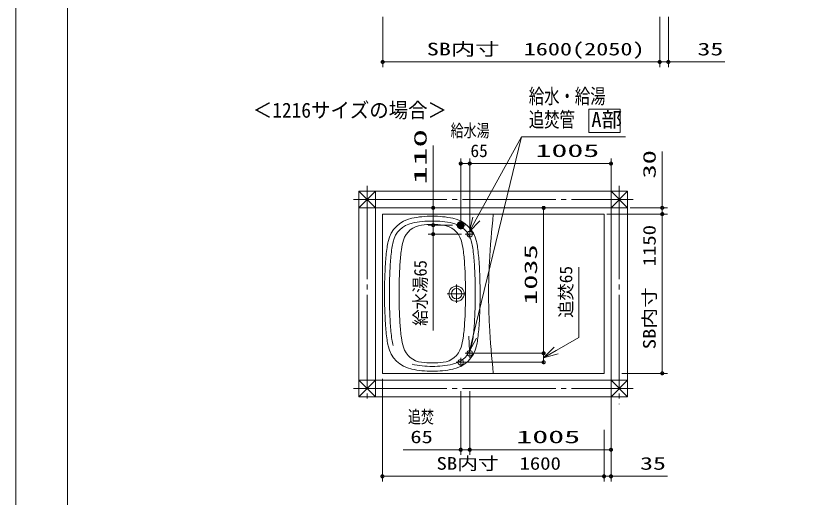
# Model space of a CAD drawing. Units: millimetres on the paper. Extents: x -305 to 305, y -152 to 152.
# Drawn here: x -301 to -150, y -40.3 to 52.5 of the extents above; entities that cross this region are included whole.
import ezdxf
from ezdxf.enums import TextEntityAlignment as Align

# ---------------------------------------------------------------- set-up
doc = ezdxf.new("R2010")
doc.units = ezdxf.units.MM
doc.linetypes.add('LONG_CHAIN', pattern=[21, 18, -1, 1, -1])
for name, color, linetype, lineweight in [('0-1_RV', 7, 'Continuous', 9), ('0-2_0', 7, 'Continuous', 9), ('0-4_図面枠', 3, 'Continuous', 9), ('0-5_DEFPOINTS', 7, 'Continuous', 9)]:
    doc.layers.add(name, color=color, linetype=linetype, lineweight=lineweight)
doc.styles.add('ＭＳ ゴシック', font='')
doc.styles.get('ＭＳ ゴシック').set_extended_font_data('MS Gothic')

# ---------------------------------------------------------------- blocks, each defined once
blk = doc.blocks.new('_DOTSMALL')
at = {"layer": '0-2_0'}
for p, q in [((0.0746, 0.1), (-0.0746, 0.1)), ((0.1223, -0.0248), (-0.1223, -0.0248))]:
    blk.add_line(p, q, dxfattribs=at)
for points in [[(0.125, 0), (0.124, 0.0157), (0.1211, 0.0311), (0.1162, 0.046), (0.1095, 0.0602), (0.1011, 0.0735), (0.0911, 0.0856), (0.0797, 0.0963), (0.067, 0.1055), (0.0532, 0.1131), (0.0386, 0.1189), (0.0234, 0.1228), (0.0078, 0.1248), (-0.0078, 0.1248), (-0.0234, 0.1228), (-0.0386, 0.1189), (-0.0532, 0.1131), (-0.067, 0.1055), (-0.0797, 0.0963), (-0.0911, 0.0856), (-0.1011, 0.0735), (-0.1095, 0.0602), (-0.1162, 0.046), (-0.1211, 0.0311), (-0.124, 0.0157), (-0.125, 0), (0, 0)], [(-0.125, 0), (-0.124, -0.0157), (-0.1211, -0.0311), (-0.1162, -0.046), (-0.1095, -0.0602), (-0.1011, -0.0735), (-0.0911, -0.0856), (-0.0797, -0.0963), (-0.067, -0.1055), (-0.0532, -0.1131), (-0.0386, -0.1189), (-0.0234, -0.1228), (-0.0078, -0.1248), (0.0078, -0.1248), (0.0234, -0.1228), (0.0386, -0.1189), (0.0532, -0.1131), (0.067, -0.1055), (0.0797, -0.0963), (0.0911, -0.0856), (0.1011, -0.0735), (0.1095, -0.0602), (0.1162, -0.046), (0.1211, -0.0311), (0.124, -0.0157), (0.125, 0), (0, 0)]]:
    blk.add_lwpolyline(points, close=True, dxfattribs=at)
blk = doc.blocks.new('_OPEN30')
at = {"layer": '0-2_0'}
blk.add_line((0, 0), (-1, 0), dxfattribs=at)
blk.add_lwpolyline([(-1, 0.2679), (0, 0), (-1, -0.2679)], dxfattribs=at)

msp = doc.modelspace()

# ---------------------------------------------------------------- linework, layer by layer
at = {"layer": '0-1_RV'}
for p, q in [((-230.368, 52.234), (-230.368, 42.562)), ((-177.035, 52.234), (-177.035, 42.562)), ((-177.035, 52.234), (-177.035, 42.562)), ((-175.368, 52.234), (-175.368, 42.562)), ((-177.035, 43.562), (-230.368, 43.562)), ((-175.368, 43.562), (-177.035, 43.562)), ((-175.368, 43.562), (-164.495, 43.562)), ((-190.652, 34.47), (-190.652, 29.974)), ((-190.652, 34.47), (-184.652, 34.47)), ((-184.652, 34.47), (-184.652, 29.974)), ((-203.65, 29.152), (-213.031, -9.434)), ((-190.652, 29.974), (-184.652, 29.974)), ((-220.636, 15.47), (-220.636, 27.446)), ((-176.546, 15.47), (-176.546, 26.301)), ((-215.346, 12.636), (-215.346, 25.003)), ((-213.613, 10.903), (-213.613, 25.003)), ((-186.413, 17.57), (-186.413, 25.003)), ((-215.346, 24.003), (-213.613, 24.003)), ((-213.613, 24.003), (-186.413, 24.003)), ((-234.946, 18.67), (-183.213, 18.67)), ((-231.746, 15.47), (-234.946, 18.67)), ((-234.946, 18.67), (-234.946, -20.93)), ((-234.946, 15.47), (-231.746, 18.67)), ((-231.746, 18.67), (-231.746, -20.93)), ((-186.413, 18.67), (-183.213, 15.47)), ((-186.413, 18.67), (-186.413, -20.93)), ((-186.413, 15.47), (-183.213, 18.67)), ((-183.213, 18.67), (-183.213, -20.93)), ((-234.946, 15.47), (-183.213, 15.47)), ((-220.636, 12.136), (-220.636, 15.47)), ((-205.335, 15.47), (-198.381, 15.47)), ((-199.381, 15.47), (-199.381, -12.53)), ((-182.713, 15.47), (-175.546, 15.47)), ((-176.546, 15.47), (-176.546, 14.27)), ((-230.413, 14.27), (-230.413, -16.397)), ((-230.413, 14.27), (-187.746, 14.27)), ((-187.746, 14.27), (-187.746, -16.397)), ((-187.246, 14.27), (-175.546, 14.27)), ((-184.313, 14.27), (-175.546, 14.27)), ((-176.546, 14.27), (-176.546, -16.397)), ((-216.913, 12.136), (-221.636, 12.136)), ((-220.636, 13.15), (-220.636, 10.83)), ((-220.636, 10.403), (-220.636, 12.136)), ((-214.682, 12.17), (-216.01, 12.17)), ((-214.724, 12.37), (-215.969, 12.37)), ((-214.842, 12.57), (-215.85, 12.57)), ((-215.139, 12.77), (-215.554, 12.77)), ((-215.139, 12.77), (-215.554, 12.77)), ((-214.703, 11.97), (-215.99, 11.97)), ((-214.791, 11.77), (-215.901, 11.77)), ((-214.999, 11.57), (-215.694, 11.57)), ((-215.18, 10.403), (-221.636, 10.403)), ((-220.636, 10.403), (-220.636, -8.146)), ((-230.413, -16.397), (-187.746, -16.397)), ((-184.313, -16.397), (-175.546, -16.397)), ((-234.946, -17.73), (-231.746, -20.93)), ((-231.746, -17.73), (-234.946, -20.93)), ((-234.946, -17.73), (-183.213, -17.73)), ((-230.413, -17.43), (-230.413, -37.226)), ((-186.413, -20.93), (-183.213, -17.73)), ((-186.413, -17.73), (-183.213, -20.93)), ((-234.946, -20.93), (-183.213, -20.93)), ((-215.346, -19.83), (-215.346, -32.11)), ((-213.613, -19.83), (-213.613, -32.11)), ((-186.413, -19.83), (-186.413, -37.226)), ((-186.413, -23.03), (-186.413, -32.11)), ((-187.746, -27.297), (-187.746, -37.226)), ((-187.746, -27.297), (-187.746, -37.226)), ((-215.346, -31.11), (-226.412, -31.11)), ((-213.613, -31.11), (-215.346, -31.11)), ((-186.413, -31.11), (-213.613, -31.11)), ((-187.746, -36.226), (-230.413, -36.226)), ((-186.413, -36.226), (-187.746, -36.226)), ((-186.413, -36.226), (-175.54, -36.226))]:
    msp.add_line(p, q, dxfattribs=at)
at = {"layer": '0-1_RV', "linetype": 'LONG_CHAIN'}
for p, q in [((-233.346, 19.736), (-233.346, -21.978)), ((-184.813, 19.736), (-184.813, -22.318)), ((-236.013, 17.07), (-182.146, 17.07)), ((-216.2, 12.136), (-214.493, 12.136)), ((-215.346, 12.99), (-215.346, 11.283)), ((-213.613, 11.256), (-213.613, 9.55)), ((-214.466, 10.403), (-212.76, 10.403)), ((-216.146, 0.723), (-216.146, -2.85)), ((-217.933, -1.064), (-214.36, -1.064)), ((-213.613, -11.677), (-213.613, -13.384)), ((-215.346, -13.41), (-215.346, -15.117)), ((-214.466, -12.53), (-212.76, -12.53)), ((-216.2, -14.264), (-214.493, -14.264)), ((-236.013, -19.33), (-182.146, -19.33))]:
    msp.add_line(p, q, dxfattribs=at)
at = {"layer": '0-1_RV'}
msp.add_lwpolyline([(-183.653, 29.152), (-203.65, 29.152), (-212.342, 13.318)], dxfattribs=at)
for centre, radius in [((-215.346, 12.136), 0.667), ((-215.346, 12.136), 0.533), ((-213.613, 10.403), 0.533), ((-216.146, -1.064), 1.467), ((-216.146, -1.064), 1), ((-213.613, -12.53), 0.533), ((-215.346, -14.264), 0.533)]:
    msp.add_circle(centre, radius, dxfattribs=at)
for centre, radius, start, end in [((-220.813, -5.73), 19.6, 90, 101.67385), ((-220.813, -5.73), 19.6, 78.32615, 90), ((3.72, -7.064), 213.867, 174.27519, 176.75561), ((-223.592, 7.719), 5.867, 101.67385, 167.45224), ((-223.699, 7.833), 4.8, 102.01323, 166.80398), ((-222.404, 8.045), 4.133, 96.58714, 163.02634), ((-220.813, -5.73), 18.667, 90, 102.01323), ((-220.813, -5.73), 18, 90, 96.58714), ((-220.813, -5.73), 18.667, 77.98677, 90), ((-220.813, -5.73), 18, 83.41286, 90), ((-219.222, 8.045), 4.133, 16.97366, 83.41286), ((-217.927, 7.833), 4.8, 13.19602, 77.98677), ((-218.034, 7.719), 5.867, 12.54776, 78.32615), ((-215.262, 5.865), 11.6, 163.02634, 172.16556), ((-226.364, 5.865), 11.6, 7.83444, 16.97366), ((-188.844, 2.23), 41.067, 172.16556, 176.4593), ((-215.262, 5.865), 14.4, 167.45224, 172.16556), ((-188.98, 2.204), 40, 172.06669, 176.49604), ((-215.391, 5.885), 13.333, 166.80398, 172.06669), ((-226.235, 5.885), 13.333, 7.93331, 13.19602), ((-252.646, 2.204), 40, 3.50396, 7.93331), ((-226.364, 5.865), 14.4, 7.83444, 12.54776), ((-252.781, 2.23), 41.067, 3.5407, 7.83444), ((-188.844, 2.23), 38.267, 172.16556, 176.4593), ((-252.781, 2.23), 38.267, 3.5407, 7.83444), ((-135.613, -1.064), 94.4, 176.4593, 180), ((-135.613, -1.064), 93.467, 176.49604, 180), ((-135.613, -1.064), 91.6, 176.4593, 180), ((-306.013, -1.064), 91.6, 0, 3.5407), ((-306.013, -1.064), 93.467, 0, 3.50396), ((-306.013, -1.064), 94.4, 0, 3.5407), ((-103.312, -1.064), 106.667, 176.71958, 180), ((-135.613, -1.064), 94.4, 180, 183.5407), ((-135.613, -1.064), 93.467, 180, 183.50396), ((-135.613, -1.064), 91.6, 180, 183.5407), ((-306.013, -1.064), 91.6, 356.4593, 360), ((-306.013, -1.064), 93.467, 356.49604, 0), ((-306.013, -1.064), 94.4, 356.4593, 360), ((-103.312, -1.064), 106.667, 180, 183.28042), ((-188.844, -4.358), 41.067, 183.5407, 187.83444), ((-188.98, -4.332), 40, 183.50396, 187.93331), ((-188.844, -4.358), 38.267, 183.5407, 187.83444), ((-252.781, -4.358), 38.267, 352.16556, 356.4593), ((-252.646, -4.332), 40, 352.06669, 356.49604), ((-252.781, -4.358), 41.067, 352.16556, 356.4593), ((3.72, 4.936), 213.867, 183.24439, 185.72481), ((-215.262, -7.992), 14.4, 187.83444, 192.54776), ((-215.391, -8.012), 13.333, 187.93331, 193.19602), ((-215.262, -7.992), 11.6, 187.83444, 196.97366), ((-226.364, -7.992), 11.6, 343.02634, 352.16556), ((-226.235, -8.012), 13.333, 346.80398, 352.06669), ((-226.364, -7.992), 14.4, 347.45224, 352.16556), ((-223.592, -9.846), 5.867, 192.54776, 258.32615), ((-222.404, -10.172), 4.133, 196.97366, 263.41286), ((-219.222, -10.172), 4.133, 276.58714, 343.02634), ((-217.927, -9.96), 4.8, 282.01323, 346.80398), ((-218.034, -9.846), 5.867, 281.67385, 347.45224), ((-220.813, 3.603), 18.667, 257.98677, 270), ((-220.813, 3.603), 18, 263.41286, 270), ((-220.813, 3.603), 18, 270, 276.58714), ((-220.813, 3.603), 18.667, 270, 282.01323), ((-220.813, 3.603), 19.6, 258.32615, 270), ((-220.813, 3.603), 19.6, 270, 281.67385)]:
    msp.add_arc(centre, radius, start, end, dxfattribs=at)
at = {"layer": '0-2_0'}
for p, q in [((-213.113, -12.53), (-199.381, -12.53)), ((-199.381, -12.53), (-199.381, -14.264)), ((-214.846, -14.264), (-199.381, -14.264))]:
    msp.add_line(p, q, dxfattribs=at)
msp.add_lwpolyline([(-199.381, -13.397), (-192.607, -9.486), (-192.607, 4.051)], dxfattribs=at)
at = {"layer": '0-4_図面枠'}
msp.add_lwpolyline([(-291.017, -138.498), (108.983, -138.498), (108.983, 138.502), (-291.017, 138.502)], close=True, dxfattribs=at)
at = {"layer": '0-5_DEFPOINTS'}
msp.add_line((-301.017, -148.498), (-301.017, 148.502), dxfattribs=at)

# ---------------------------------------------------------------- block references
at = {"layer": '0-1_RV'}
for name, p, xscale, yscale, rotation in [('_DOTSMALL', (-230.368, 43.562), 2.32, 2.32, 180), ('_DOTSMALL', (-175.368, 43.562), 2.32, 2.32, 180), ('_DOTSMALL', (-213.613, 24.003), 2.32, 2.32, 180), ('_DOTSMALL', (-213.613, 24.003), 2.32, 2.32, 180), ('_DOTSMALL', (-220.636, 15.47), 2.32, 2.32, 90), ('_DOTSMALL', (-199.381, 15.47), 2.32, 2.32, 90), ('_DOTSMALL', (-176.546, 15.47), 2.32, 2.32, 270), ('_OPEN30', (-213.675, 10.889), 2.77, 2.77, 241.23602), ('_DOTSMALL', (-176.546, 14.27), 2.32, 2.32, 90), ('_DOTSMALL', (-176.546, 14.27), 2.32, 2.32, 90), ('_DOTSMALL', (-220.636, 12.136), 2.32, 2.32, 270), ('_DOTSMALL', (-220.636, 12.136), 2.32, 2.32, 270), ('_DOTSMALL', (-220.636, 10.403), 2.32, 2.32, 90), ('_OPEN30', (-213.685, -12.126), 2.77, 2.77, 256.33651), ('_DOTSMALL', (-199.381, -12.53), 2.32, 2.32, 270), ('_DOTSMALL', (-176.546, -16.397), 2.32, 2.32, 270), ('_DOTSMALL', (-213.613, -31.11), 2.32, 2.32, 180), ('_DOTSMALL', (-213.613, -31.11), 2.32, 2.32, 180), ('_DOTSMALL', (-230.413, -36.226), 2.32, 2.32, 180), ('_DOTSMALL', (-186.413, -36.226), 2.32, 2.32, 180)]:
    msp.add_blockref(name, p, dxfattribs=dict(at, xscale=xscale, yscale=yscale, rotation=rotation))
at = {"layer": '0-1_RV', "xscale": 2.32, "yscale": 2.32}
for p in [(-177.035, 43.562), (-177.035, 43.562), (-215.346, 24.003), (-186.413, 24.003), (-215.346, -31.11), (-186.413, -31.11), (-187.746, -36.226), (-187.746, -36.226)]:
    msp.add_blockref('_DOTSMALL', p, dxfattribs=at)
at = {"layer": '0-2_0'}
for name, p, xscale, yscale, rotation in [('_OPEN30', (-199.381, -13.397), 2.77, 2.77, 210), ('_DOTSMALL', (-199.381, -12.53), 2.32, 2.32, 90), ('_DOTSMALL', (-199.381, -14.264), 2.32, 2.32, 270)]:
    msp.add_blockref(name, p, dxfattribs=dict(at, xscale=xscale, yscale=yscale, rotation=rotation))

# ---------------------------------------------------------------- texts
at = {"layer": '0-1_RV', "style": 'ＭＳ ゴシック'}
for s, height, width, p in [('SB内寸\u30001600(2050)', 2.444, 1.4, (-221.881, 44.092)), ('35', 2.441, 1.5, (-169.775, 44.092)), ('給水・給湯', 2.889, 0.75, (-202.235, 34.662)), ('＜1216サイズの場合＞', 2.886, 0.95, (-255.368, 31.968)), ('追焚管\u3000', 2.889, 0.75, (-202.235, 30.166)), ('給水湯', 2.441, 0.75, (-217.284, 28.388)), ('1005', 2.441, 1.85, (-200.956, 24.533)), ('追焚', 2.441, 0.75, (-225.502, -26.723)), ('65', 2.441, 1.3, (-225.038, -30.58)), ('1005', 2.441, 1.85, (-204.641, -30.58)), ('SB内寸\u30001600', 2.441, 1.2, (-220.002, -35.696)), ('35', 2.441, 1.5, (-180.82, -35.696))]:
    msp.add_text(s, height=height, dxfattribs=dict(at, width=width)).set_placement(p, align=Align.BOTTOM_LEFT)
for s, height, p in [('A部', 2.886, (-190.197, 30.166)), ('\u300065', 2.444, (-216.798, 24.514))]:
    msp.add_text(s, height=height, dxfattribs=at).set_placement(p, align=Align.BOTTOM_LEFT)
for s, height, width, p in [('110', 2.444, 2.15, (-221.166, 19.927)), ('30', 2.441, 1.65, (-177.076, 21.11)), ('SB内寸\u30001150', 2.441, 1.2, (-177.076, -11.774)), ('1035', 2.444, 1.75, (-199.911, -3.209)), ('給水湯65', 2.444, 0.95, (-221.166, -7.254))]:
    msp.add_text(s, height=height, rotation=90, dxfattribs=dict(at, width=width)).set_placement(p, align=Align.BOTTOM_LEFT)
at = {"layer": '0-2_0', "style": 'ＭＳ ゴシック'}
msp.add_text('追焚65', height=2.444, rotation=90, dxfattribs=at).set_placement((-193.137, -5.719), align=Align.BOTTOM_LEFT)

doc.saveas('drawing.dxf')
